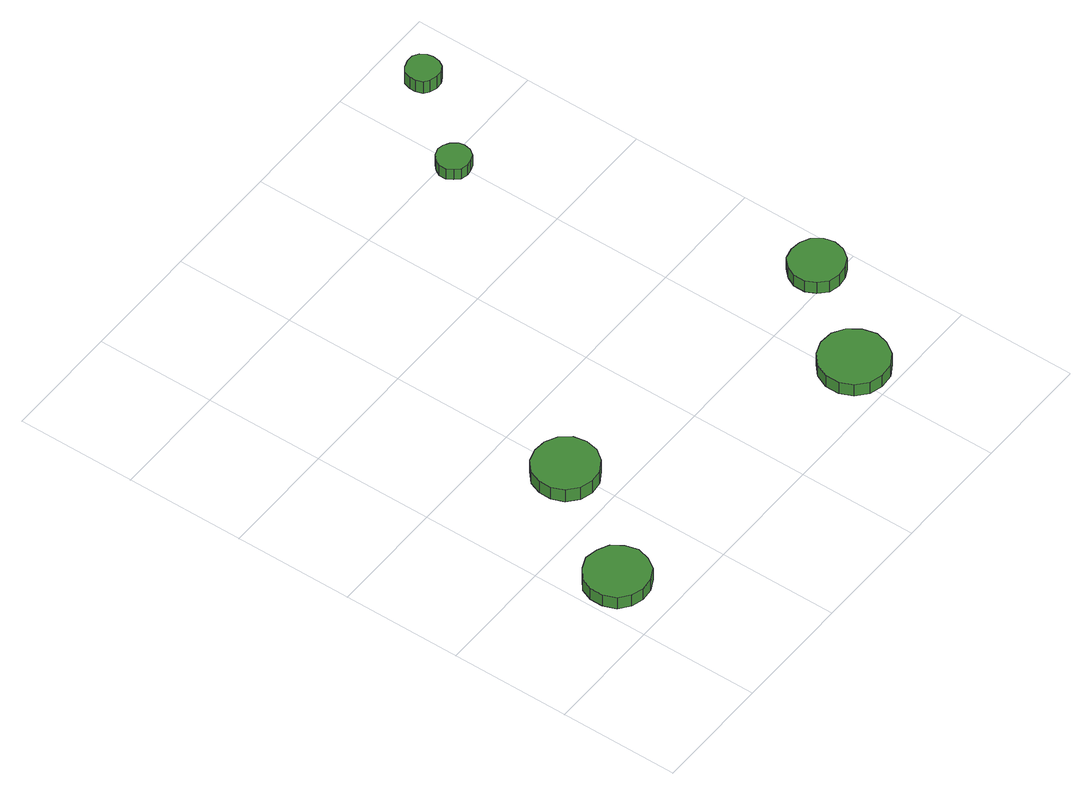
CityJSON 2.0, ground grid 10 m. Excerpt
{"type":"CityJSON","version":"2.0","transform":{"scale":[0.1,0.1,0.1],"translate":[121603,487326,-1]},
"CityObjects":{
"tree1":{"type":"SolitaryVegetationObject","attributes":{"function":"something"},"geometry":[{"type":"MultiSurface","lod":"1","boundaries":[[[0,1,2,3,4,5,6,7,8,9,10,11,12,13,14]],[[15,16,17,18,19,20,21,22,23,24,25,26,27,28,29]],[[0,29,28,1]],[[1,28,27,2]],[[2,27,26,3]],[[3,26,25,4]],[[4,25,24,5]],[[5,24,23,6]],[[6,23,22,7]],[[7,22,21,8]],[[8,21,20,9]],[[9,20,19,10]],[[10,19,18,11]],[[11,18,17,12]],[[12,17,16,13]],[[13,16,15,14]],[[14,15,29,0]]]}]},
"tree2":{"type":"SolitaryVegetationObject","attributes":{"function":"something"},"geometry":[{"type":"MultiSurface","lod":"1","boundaries":[[[30,31,32,33,34,35,36,37,38,39,40,41,42,43,44]],[[45,46,47,48,49,50,51,52,53,54,55,56,57,58,59]],[[30,59,58,31]],[[31,58,57,32]],[[32,57,56,33]],[[33,56,55,34]],[[34,55,54,35]],[[35,54,53,36]],[[36,53,52,37]],[[37,52,51,38]],[[38,51,50,39]],[[39,50,49,40]],[[40,49,48,41]],[[41,48,47,42]],[[42,47,46,43]],[[43,46,45,44]],[[44,45,59,30]]]}]},
"tree3":{"type":"SolitaryVegetationObject","attributes":{"function":"something"},"geometry":[{"type":"MultiSurface","lod":"1","boundaries":[[[60,61,62,63,64,65,66,67,68,69,70,71,72,73,74]],[[75,76,77,78,79,80,81,82,83,84,85,86,87,88,89]],[[60,89,88,61]],[[61,88,87,62]],[[62,87,86,63]],[[63,86,85,64]],[[64,85,84,65]],[[65,84,83,66]],[[66,83,82,67]],[[67,82,81,68]],[[68,81,80,69]],[[69,80,79,70]],[[70,79,78,71]],[[71,78,77,72]],[[72,77,76,73]],[[73,76,75,74]],[[74,75,89,60]]]}]},
"tree4":{"type":"SolitaryVegetationObject","attributes":{"function":"something"},"geometry":[{"type":"MultiSurface","lod":"1","boundaries":[[[90,91,92,93,94,95,96,97,98,99,100,101,102,103,104]],[[105,106,107,108,109,110,111,112,113,114,115,116,117,118,119]],[[90,119,118,91]],[[91,118,117,92]],[[92,117,116,93]],[[93,116,115,94]],[[94,115,114,95]],[[95,114,113,96]],[[96,113,112,97]],[[97,112,111,98]],[[98,111,110,99]],[[99,110,109,100]],[[100,109,108,101]],[[101,108,107,102]],[[102,107,106,103]],[[103,106,105,104]],[[104,105,119,90]]]}]},
"tree5":{"type":"SolitaryVegetationObject","attributes":{"function":"something"},"geometry":[{"type":"MultiSurface","lod":"1","boundaries":[[[120,121,122,123,124,125,126,127,128,129,130,131,132,133,134]],[[135,136,137,138,139,140,141,142,143,144,145,146,147,148,149]],[[120,149,148,121]],[[121,148,147,122]],[[122,147,146,123]],[[123,146,145,124]],[[124,145,144,125]],[[125,144,143,126]],[[126,143,142,127]],[[127,142,141,128]],[[128,141,140,129]],[[129,140,139,130]],[[130,139,138,131]],[[131,138,137,132]],[[132,137,136,133]],[[133,136,135,134]],[[134,135,149,120]]]}]},
"tree6":{"type":"SolitaryVegetationObject","attributes":{"function":"something"},"geometry":[{"type":"MultiSurface","lod":"1","boundaries":[[[150,151,152,153,154,155,156,157,158,159,160,161,162,163,164]],[[165,166,167,168,169,170,171,172,173,174,175,176,177,178,179]],[[150,179,178,151]],[[151,178,177,152]],[[152,177,176,153]],[[153,176,175,154]],[[154,175,174,155]],[[155,174,173,156]],[[156,173,172,157]],[[157,172,171,158]],[[158,171,170,159]],[[159,170,169,160]],[[160,169,168,161]],[[161,168,167,162]],[[162,167,166,163]],[[163,166,165,164]],[[164,165,179,150]]]}]}
},
"vertices":[
[54,44,24],[51,55,24],[45,64,24],[35,69,24],[24,71,24],[14,67,24],[5,60,24],[1,50,24],[1,39,24],[5,28,24],[14,21,24],[24,18,24],[35,19,24],[45,24,24],[51,33,24],[51,33,12],[45,24,12],[35,19,12],[24,18,12],[14,21,12],[5,28,12],[1,39,12],[1,50,12],[5,60,12],[14,67,12],[24,71,12],[35,69,12],[45,64,12],[51,55,12],[54,44,12],
[122,142,20],[120,153,20],[113,162,20],[103,167,20],[92,168,20],[82,165,20],[73,157,20],[69,147,20],[69,136,20],[73,126,20],[82,118,20],[92,115,20],[103,116,20],[113,122,20],[120,131,20],[120,131,7],[113,122,7],[103,116,7],[92,115,7],[82,118,7],[73,126,7],[69,136,7],[69,147,7],[73,157,7],[82,165,7],[92,168,7],[103,167,7],[113,162,7],[120,153,7],[122,142,7],
[339,33,18],[336,45,18],[329,55,18],[319,61,18],[307,62,18],[296,58,18],[287,50,18],[282,39,18],[282,27,18],[287,16,18],[296,8,18],[307,5,18],[319,6,18],[329,12,18],[336,22,18],[336,22,6],[329,12,6],[319,6,6],[307,5,6],[296,8,6],[287,16,6],[282,27,6],[282,39,6],[287,50,6],[296,58,6],[307,62,6],[319,61,6],[329,55,6],[336,45,6],[339,33,6],
[395,113,18],[393,122,18],[387,130,18],[379,134,18],[370,135,18],[361,133,18],[354,126,18],[350,118,18],[350,108,18],[354,100,18],[361,93,18],[370,91,18],[379,92,18],[387,96,18],[393,104,18],[393,104,6],[387,96,6],[379,92,6],[370,91,6],[361,93,6],[354,100,6],[350,108,6],[350,118,6],[354,126,6],[361,133,6],[370,135,6],[379,134,6],[387,130,6],[393,122,6],[395,113,6],
[311,393,18],[310,398,18],[306,403,18],[301,406,18],[296,407,18],[290,405,18],[286,401,18],[283,396,18],[283,390,18],[286,385,18],[290,381,18],[296,379,18],[301,380,18],[306,382,18],[310,387,18],[310,387,7],[306,382,7],[301,380,7],[296,379,7],[290,381,7],[286,385,7],[283,390,7],[283,396,7],[286,401,7],[290,405,7],[296,407,7],[301,406,7],[306,403,7],[310,398,7],[311,393,7],
[367,463,21],[366,468,21],[363,473,21],[358,476,21],[352,476,21],[346,474,21],[342,471,21],[340,465,21],[340,460,21],[342,454,21],[346,451,21],[352,449,21],[358,449,21],[363,452,21],[366,457,21],[366,457,8],[363,452,8],[358,449,8],[352,449,8],[346,451,8],[342,454,8],[340,460,8],[340,465,8],[342,471,8],[346,474,8],[352,476,8],[358,476,8],[363,473,8],[366,468,8],[367,463,8]
]}
